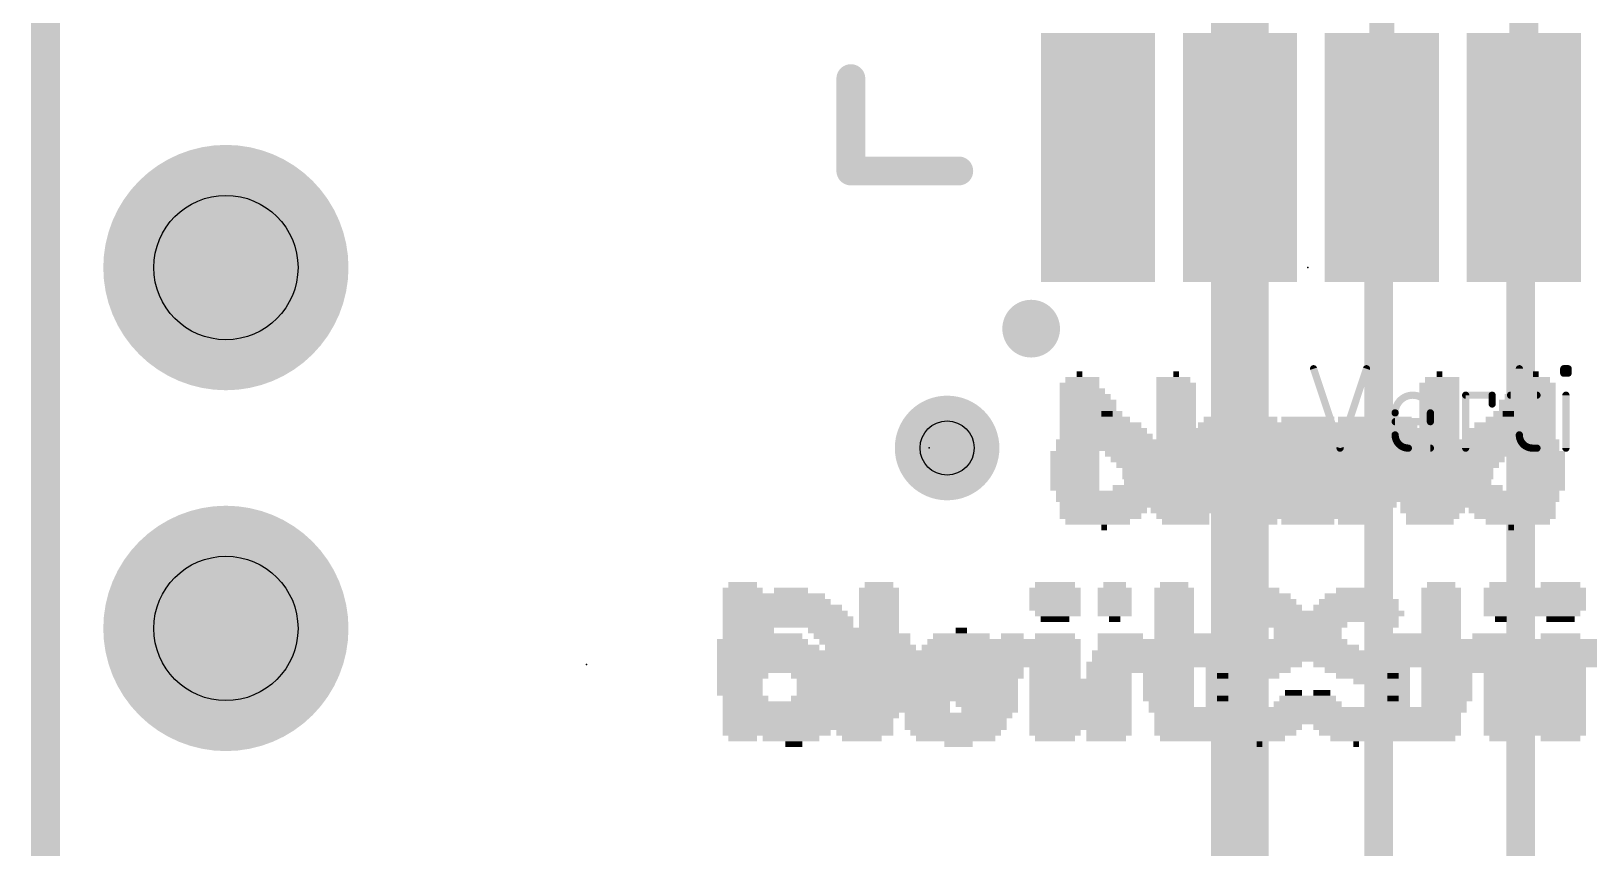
# Model space of a CAD drawing. Extents: x -33 to 53.6, y -8.2 to 46.5.
# Drawn here: x -0.1 to 10.87, y 7.35 to 13.09 of the extents above; entities that cross this region are included whole.
import ezdxf

# ---------------------------------------------------------------- set-up
doc = ezdxf.new("R2010")
doc.units = 0
for name, color, linetype in [('1', 12, 'CONTINUOUS'), ('16', 132, 'CONTINUOUS'), ('17', 110, 'CONTINUOUS'), ('18', 110, 'CONTINUOUS'), ('20', 31, 'CONTINUOUS'), ('21', 253, 'CONTINUOUS'), ('22', 253, 'CONTINUOUS'), ('23', 53, 'CONTINUOUS'), ('27', 253, 'CONTINUOUS'), ('29', 253, 'CONTINUOUS'), ('30', 253, 'CONTINUOUS'), ('31', 253, 'CONTINUOUS'), ('44', 253, 'CONTINUOUS'), ('51', 253, 'CONTINUOUS')]:
    doc.layers.add(name, color=color, linetype=linetype)

# ---------------------------------------------------------------- blocks, each defined once
blk = doc.blocks.new('RECT')
blk.add_solid([(-0.5, -0.5), (0.5, -0.5), (-0.5, 0.5), (0.5, 0.5)])
blk = doc.blocks.new('ROUNDP')
at = {"const_width": 0.5}
blk.add_lwpolyline([(0, -0.25, 1), (0, 0.25, 1), (0, -0.25)], format="xyb", dxfattribs=at)
blk = doc.blocks.new('ROUNDV')
at = {"const_width": 0.5}
blk.add_lwpolyline([(0, -0.25, 1), (0, 0.25, 1), (0, -0.25)], format="xyb", dxfattribs=at)

msp = doc.modelspace()

# ---------------------------------------------------------------- linework, layer by layer
at = {"layer": '1'}
for points, const_width in [([(0, 0), (0, 43.18)], 0.2032), ([(8.412, 12.205), (8.412, 14.762)], 0.4064), ([(9.412, 14.492), (9.412, 12.205)], 0.1778), ([(10.412, 12.205), (10.412, 14.222)], 0.2032), ([(8.412, 12.205), (8.412, 5.102)], 0.4064), ([(9.39, 12.183), (9.412, 12.205)], 0.2032), ([(10.39, 12.183), (10.412, 12.205)], 0.2032), ([(9.39, 5.08), (9.39, 12.183)], 0.2032), ([(10.39, 5.08), (10.39, 12.183)], 0.2032)]:
    msp.add_lwpolyline(points, dxfattribs=dict(at, const_width=const_width))
for points, const_width in [([(8.5136, 12.205, 1), (8.3104, 12.205)], 0.2032), ([(8.3104, 12.205, 1), (8.5136, 12.205)], 0.2032), ([(9.4479, 12.1691, 1), (9.3761, 12.2409)], 0.1016), ([(10.4479, 12.1691, 1), (10.3761, 12.2409)], 0.1016), ([(9.4408, 12.183, 1), (9.3392, 12.183)], 0.1016), ([(9.3541, 12.2189, 1), (9.4259, 12.1471)], 0.1016), ([(9.3676, 12.205, 1), (9.4565, 12.205)], 0.0889), ([(10.4408, 12.183, 1), (10.3392, 12.183)], 0.1016), ([(10.3541, 12.2189, 1), (10.4259, 12.1471)], 0.1016), ([(10.3612, 12.205, 1), (10.4628, 12.205)], 0.1016)]:
    msp.add_lwpolyline(points, format="xyb", dxfattribs=dict(at, const_width=const_width))
at = {"layer": '16', "const_width": 0.2032}
msp.add_lwpolyline([(0, 43.18), (0, 0)], dxfattribs=at)
at = {"layer": '20', "const_width": 0.2032}
msp.add_lwpolyline([(0, 43.18), (0, 0)], dxfattribs=at)
at = {"layer": '21', "const_width": 0.2032}
for points in [[(5.672, 12.76), (5.672, 12.11)], [(5.672, 12.11), (6.432, 12.11)]]:
    msp.add_lwpolyline(points, dxfattribs=at)
at = {"layer": '21'}
for points, const_width in [([(5.7228, 12.76, 1), (5.6212, 12.76)], 0.1016), ([(5.672, 12.1608, 1), (5.672, 12.0592)], 0.1016), ([(6.432, 12.0592, 1), (6.432, 12.1608)], 0.1016), ([(5.6212, 12.11, 1), (5.7228, 12.11)], 0.1016), ([(6.942, 10.8984, 1), (6.942, 11.1016, 1), (6.942, 10.8984)], 0.2032)]:
    msp.add_lwpolyline(points, format="xyb", dxfattribs=dict(at, const_width=const_width))
at = {"layer": '23'}
for p in [(8.89, 11.43), (6.223, 10.16), (3.81, 8.636)]:
    msp.add_point(p, dxfattribs=at)
at = {"layer": '27', "const_width": 0.0508}
for points in [[(8.9314, 10.7179), (9.1177, 10.1591)], [(9.1177, 10.1591), (9.3039, 10.7179)], [(10.3805, 10.7179), (10.3805, 10.2522)], [(10.6932, 10.6868), (10.6932, 10.7179)], [(10.6932, 10.7179), (10.7242, 10.7179)], [(10.7242, 10.6868), (10.6932, 10.6868)], [(10.7242, 10.7179), (10.7242, 10.6868)], [(10.0026, 10.1591), (10.0026, 10.5316)], [(10.0026, 10.5316), (10.1888, 10.5316)], [(10.1888, 10.5316), (10.1888, 10.4695)], [(10.3184, 10.5316), (10.5047, 10.5316)], [(10.7087, 10.1591), (10.7087, 10.5316)], [(9.5056, 10.2522), (9.5056, 10.4074)], [(9.7539, 10.4074), (9.7539, 10.3453)], [(9.7539, 10.3453), (9.5056, 10.3453)], [(9.7539, 10.1591), (9.5987, 10.1591)], [(10.4737, 10.1591), (10.5047, 10.1591)]]:
    msp.add_lwpolyline(points, dxfattribs=at)
at = {"layer": '27'}
for points, const_width in [([(8.9434, 10.7219, 1), (8.9194, 10.7139)], 0.0254), ([(9.316, 10.7139, 1), (9.2919, 10.7219)], 0.0254), ([(10.3932, 10.7179, 1), (10.3678, 10.7179)], 0.0254), ([(10.7059, 10.7179, 1), (10.6805, 10.7179)], 0.0254), ([(10.6932, 10.7306, 1), (10.6932, 10.7052)], 0.0254), ([(10.6932, 10.6995, 1), (10.6932, 10.6741)], 0.0254), ([(10.6805, 10.6868, 1), (10.7059, 10.6868)], 0.0254), ([(10.7369, 10.7179, 1), (10.7115, 10.7179)], 0.0254), ([(10.7115, 10.6868, 1), (10.7369, 10.6868)], 0.0254), ([(10.7242, 10.7052, 1), (10.7242, 10.7306)], 0.0254), ([(10.7242, 10.6741, 1), (10.7242, 10.6995)], 0.0254), ([(9.7539, 10.4074, 1), (9.5056, 10.4074)], 0.0508), ([(10.0153, 10.5316, 1), (9.9899, 10.5316)], 0.0254), ([(10.0026, 10.5443, 1), (10.0026, 10.5189)], 0.0254), ([(10.2015, 10.5316, 1), (10.1761, 10.5316)], 0.0254), ([(10.1888, 10.5189, 1), (10.1888, 10.5443)], 0.0254), ([(10.3184, 10.5443, 1), (10.3184, 10.5189)], 0.0254), ([(10.5047, 10.5189, 1), (10.5047, 10.5443)], 0.0254), ([(10.7214, 10.5316, 1), (10.696, 10.5316)], 0.0254), ([(9.5183, 10.4074, 1), (9.4929, 10.4074)], 0.0254), ([(9.7666, 10.4074, 1), (9.7412, 10.4074)], 0.0254), ([(10.1761, 10.4695, 1), (10.2015, 10.4695)], 0.0254), ([(9.4929, 10.4074, 1), (9.5183, 10.4074)], 0.0254), ([(9.5056, 10.358, 1), (9.5056, 10.3326)], 0.0254), ([(9.7412, 10.4074, 1), (9.7666, 10.4074)], 0.0254), ([(9.7412, 10.3453, 1), (9.7666, 10.3453)], 0.0254), ([(9.7539, 10.3326, 1), (9.7539, 10.358)], 0.0254), ([(9.5056, 10.2522, 0.4142), (9.5987, 10.1591)], 0.0508), ([(9.5183, 10.2522, 1), (9.4929, 10.2522)], 0.0254), ([(9.4929, 10.2522, 1), (9.5183, 10.2522)], 0.0254), ([(10.3805, 10.2522, 0.4142), (10.4737, 10.1591)], 0.0508), ([(10.3932, 10.2522, 1), (10.3678, 10.2522)], 0.0254), ([(10.3678, 10.2522, 1), (10.3932, 10.2522)], 0.0254), ([(9.1056, 10.1631, 1), (9.1297, 10.1551)], 0.0254), ([(9.1056, 10.1551, 1), (9.1297, 10.1631)], 0.0254), ([(9.5987, 10.1718, 1), (9.5987, 10.1464)], 0.0254), ([(9.5987, 10.1464, 1), (9.5987, 10.1718)], 0.0254), ([(9.7539, 10.1464, 1), (9.7539, 10.1718)], 0.0254), ([(9.9899, 10.1591, 1), (10.0153, 10.1591)], 0.0254), ([(10.4737, 10.1718, 1), (10.4737, 10.1464)], 0.0254), ([(10.4737, 10.1464, 1), (10.4737, 10.1718)], 0.0254), ([(10.5047, 10.1464, 1), (10.5047, 10.1718)], 0.0254), ([(10.696, 10.1591, 1), (10.7214, 10.1591)], 0.0254)]:
    msp.add_lwpolyline(points, format="xyb", dxfattribs=dict(at, const_width=const_width))
at = {"layer": '44'}
for centre, radius in [((1.27, 11.43), 0.508), ((6.35, 10.16), 0.1905), ((1.27, 8.89), 0.508)]:
    msp.add_circle(centre, radius, dxfattribs=at)
at = {"layer": '51', "const_width": 0.127}
msp.add_lwpolyline([(0, 0), (0, 43.18)], dxfattribs=at)

# ---------------------------------------------------------------- block references
at = {"layer": '1', "xscale": 0.6, "yscale": 1.55}
for p in [(7.412, 12.205), (8.412, 12.205), (9.412, 12.205), (10.412, 12.205)]:
    msp.add_blockref('RECT', p, dxfattribs=at)
at = {"layer": '17', "xscale": 1.524, "yscale": 1.524}
for p in [(1.27, 11.43), (1.27, 11.43), (1.27, 8.89), (1.27, 8.89)]:
    msp.add_blockref('ROUNDP', p, dxfattribs=at)
at = {"layer": '18', "xscale": 0.7366, "yscale": 0.7366}
msp.add_blockref('ROUNDV', (6.35, 10.16), dxfattribs=at)
msp.add_blockref('ROUNDV', (6.35, 10.16), dxfattribs=at)
at = {"layer": '21', "yscale": 0.04}
for p, xscale in [((7.303, 10.64), 0.24), ((7.283, 10.68), 0.04), ((7.943, 10.64), 0.24), ((7.963, 10.68), 0.04), ((7.283, 10.6), 0.28), ((7.303, 10.56), 0.32), ((7.323, 10.52), 0.36), ((7.963, 10.6), 0.28), ((7.963, 10.56), 0.28), ((7.963, 10.52), 0.28), ((7.343, 10.48), 0.4), ((7.343, 10.44), 0.4), ((7.963, 10.48), 0.28), ((7.963, 10.44), 0.28), ((7.363, 10.4), 0.44), ((7.383, 10.36), 0.48), ((7.403, 10.32), 0.52), ((7.963, 10.4), 0.28), ((7.963, 10.36), 0.28), ((7.963, 10.32), 0.28), ((8.643, 10.32), 0.6), ((8.523, 10.36), 0.2), ((8.803, 10.36), 0.2), ((9.363, 10.32), 0.6), ((9.203, 10.36), 0.2), ((9.503, 10.36), 0.24), ((10.303, 10.32), 0.48), ((10.323, 10.36), 0.36), ((10.303, 10.4), 0.08), ((7.403, 10.28), 0.52), ((7.423, 10.24), 0.56), ((7.443, 10.2), 0.6), ((7.963, 10.28), 0.28), ((7.963, 10.24), 0.28), ((7.963, 10.2), 0.28), ((8.583, 10.2), 0.72), ((8.603, 10.24), 0.68), ((8.623, 10.28), 0.64), ((9.383, 10.28), 0.64), ((9.403, 10.24), 0.68), ((9.423, 10.2), 0.72), ((10.303, 10.2), 0.72), ((10.303, 10.24), 0.64), ((10.303, 10.28), 0.56), ((7.283, 10.16), 0.28), ((7.283, 10.12), 0.28), ((7.283, 10.08), 0.28), ((7.623, 10.16), 0.32), ((7.623, 10.12), 0.32), ((7.803, 10.08), 0.6), ((7.963, 10.16), 0.28), ((7.963, 10.12), 0.28), ((8.563, 10.12), 0.76), ((8.323, 10.08), 0.28), ((8.583, 10.16), 0.72), ((8.803, 10.08), 0.28), ((9.423, 10.16), 0.72), ((9.443, 10.12), 0.76), ((9.203, 10.08), 0.28), ((9.683, 10.08), 0.28), ((10.063, 10.12), 0.32), ((10.043, 10.08), 0.28), ((10.303, 10.16), 0.72), ((10.543, 10.12), 0.32), ((10.563, 10.08), 0.28), ((7.283, 10.04), 0.28), ((7.283, 10), 0.28), ((7.823, 10.04), 0.56), ((7.843, 10), 0.52), ((8.323, 10.04), 0.28), ((8.303, 10), 0.24), ((8.803, 10.04), 0.28), ((8.803, 10), 0.28), ((9.203, 10.04), 0.28), ((9.183, 10), 0.24), ((9.683, 10.04), 0.28), ((9.683, 10), 0.28), ((10.043, 10.04), 0.28), ((10.043, 10), 0.28), ((10.563, 10.04), 0.28), ((10.563, 10), 0.28), ((7.283, 9.96), 0.28), ((7.283, 9.92), 0.28), ((7.283, 9.88), 0.28), ((7.843, 9.96), 0.52), ((7.863, 9.92), 0.48), ((7.883, 9.88), 0.44), ((8.323, 9.96), 0.28), ((8.323, 9.92), 0.28), ((8.563, 9.88), 0.76), ((8.803, 9.96), 0.28), ((8.803, 9.92), 0.28), ((9.183, 9.96), 0.24), ((9.183, 9.92), 0.24), ((9.183, 9.88), 0.24), ((9.683, 9.96), 0.28), ((9.683, 9.92), 0.28), ((9.683, 9.88), 0.28), ((10.043, 9.96), 0.28), ((10.043, 9.92), 0.28), ((10.103, 9.88), 0.32), ((10.543, 9.88), 0.32), ((10.563, 9.96), 0.28), ((10.563, 9.92), 0.28), ((7.283, 9.84), 0.28), ((7.283, 9.8), 0.28), ((7.283, 9.76), 0.28), ((7.903, 9.84), 0.4), ((7.923, 9.8), 0.36), ((7.923, 9.76), 0.36), ((8.583, 9.84), 0.72), ((8.583, 9.8), 0.72), ((8.603, 9.76), 0.68), ((9.183, 9.84), 0.24), ((9.183, 9.8), 0.24), ((9.183, 9.76), 0.24), ((9.683, 9.84), 0.28), ((9.683, 9.8), 0.28), ((9.683, 9.76), 0.28), ((10.303, 9.84), 0.72), ((10.303, 9.8), 0.72), ((10.303, 9.76), 0.64), ((7.283, 9.72), 0.28), ((7.283, 9.68), 0.28), ((7.283, 9.64), 0.2), ((7.943, 9.72), 0.32), ((7.943, 9.68), 0.24), ((7.963, 9.64), 0.2), ((8.623, 9.72), 0.64), ((8.643, 9.68), 0.6), ((8.523, 9.64), 0.2), ((8.803, 9.64), 0.2), ((9.183, 9.72), 0.24), ((9.183, 9.68), 0.24), ((9.203, 9.64), 0.2), ((9.683, 9.72), 0.28), ((9.703, 9.68), 0.24), ((9.683, 9.64), 0.2), ((10.303, 9.72), 0.56), ((10.303, 9.68), 0.48), ((10.303, 9.64), 0.32), ((10.323, 9.6), 0.04), ((5.25, 9.116), 0.48), ((5.25, 9.156), 0.24), ((7.15, 9.156), 0.28), ((7.15, 9.116), 0.28), ((7.15, 9.196), 0.2), ((7.53, 9.156), 0.24), ((7.53, 9.116), 0.24), ((7.53, 9.196), 0.16), ((9.23, 9.116), 0.44), ((9.23, 9.156), 0.28), ((9.83, 9.156), 0.28), ((9.83, 9.116), 0.28), ((9.83, 9.196), 0.2), ((10.71, 9.156), 0.28), ((10.71, 9.116), 0.28), ((10.71, 9.196), 0.2), ((5.25, 8.996), 0.8), ((5.25, 9.036), 0.72), ((5.25, 9.076), 0.56), ((7.15, 9.076), 0.28), ((7.15, 9.036), 0.28), ((7.17, 8.996), 0.24), ((7.53, 9.076), 0.24), ((7.53, 9.036), 0.24), ((7.53, 8.996), 0.24), ((9.23, 8.996), 0.68), ((9.23, 9.036), 0.6), ((9.25, 9.076), 0.56), ((9.83, 9.076), 0.28), ((9.83, 9.036), 0.28), ((9.83, 8.996), 0.28), ((10.71, 9.076), 0.28), ((10.71, 9.036), 0.28), ((10.69, 8.996), 0.24), ((4.95, 8.876), 0.36), ((5.25, 8.956), 0.88), ((5.25, 8.916), 0.88), ((5.55, 8.876), 0.36), ((7.15, 8.956), 0.12), ((7.53, 8.956), 0.08), ((9.01, 8.916), 0.32), ((8.99, 8.876), 0.28), ((9.21, 8.956), 0.64), ((9.41, 8.916), 0.24), ((9.41, 8.876), 0.16), ((9.83, 8.956), 0.28), ((9.83, 8.916), 0.28), ((9.83, 8.876), 0.28), ((10.71, 8.956), 0.12), ((4.89, 8.796), 0.32), ((4.93, 8.836), 0.32), ((5.57, 8.836), 0.32), ((5.61, 8.796), 0.32), ((5.97, 8.796), 0.24), ((5.99, 8.836), 0.2), ((6.41, 8.796), 0.24), ((6.41, 8.836), 0.16), ((6.81, 8.796), 0.24), ((6.81, 8.836), 0.16), ((7.15, 8.796), 0.28), ((7.15, 8.836), 0.2), ((7.51, 8.836), 0.2), ((7.53, 8.796), 0.24), ((8.13, 8.796), 0.48), ((8.13, 8.836), 0.32), ((8.99, 8.836), 0.28), ((9.01, 8.796), 0.32), ((9.83, 8.836), 0.28), ((10.01, 8.796), 0.64), ((10.15, 8.836), 0.2), ((10.71, 8.796), 0.28), ((10.71, 8.836), 0.2), ((4.87, 8.756), 0.28), ((4.87, 8.716), 0.28), ((4.87, 8.676), 0.28), ((5.63, 8.756), 0.28), ((5.63, 8.716), 0.28), ((5.63, 8.676), 0.28), ((5.99, 8.756), 0.28), ((5.99, 8.716), 0.28), ((5.99, 8.676), 0.28), ((6.39, 8.756), 0.28), ((6.39, 8.716), 0.28), ((6.41, 8.676), 0.32), ((6.81, 8.716), 0.32), ((6.79, 8.676), 0.28), ((6.83, 8.756), 0.28), ((7.15, 8.756), 0.28), ((7.15, 8.716), 0.28), ((7.15, 8.676), 0.28), ((7.53, 8.756), 0.24), ((7.53, 8.716), 0.24), ((7.53, 8.676), 0.24), ((8.11, 8.716), 0.6), ((8.11, 8.676), 0.6), ((8.13, 8.756), 0.56), ((9.05, 8.756), 0.4), ((9.15, 8.716), 0.52), ((9.19, 8.676), 0.6), ((10.03, 8.756), 0.68), ((10.05, 8.716), 0.72), ((10.05, 8.676), 0.72), ((10.71, 8.756), 0.28), ((10.71, 8.716), 0.28), ((10.71, 8.676), 0.28), ((4.87, 8.636), 0.28), ((4.87, 8.596), 0.28), ((4.87, 8.556), 0.28), ((5.63, 8.636), 0.28), ((5.63, 8.596), 0.28), ((5.63, 8.556), 0.28), ((6.03, 8.636), 0.28), ((6.03, 8.596), 0.28), ((6.41, 8.556), 0.96), ((6.39, 8.636), 0.36), ((6.55, 8.596), 0.68), ((6.79, 8.636), 0.28), ((7.15, 8.636), 0.28), ((7.15, 8.596), 0.28), ((7.15, 8.556), 0.28), ((7.53, 8.636), 0.24), ((7.53, 8.596), 0.24), ((7.53, 8.556), 0.24), ((7.89, 8.556), 0.32), ((8.09, 8.636), 0.64), ((7.93, 8.596), 0.32), ((8.27, 8.596), 0.2), ((8.29, 8.556), 0.08), ((9.25, 8.636), 0.64), ((9.29, 8.596), 0.56), ((9.35, 8.556), 0.52), ((10.07, 8.636), 0.76), ((10.07, 8.596), 0.76), ((9.85, 8.556), 0.32), ((10.31, 8.556), 0.28), ((10.71, 8.636), 0.28), ((10.71, 8.596), 0.28), ((10.71, 8.556), 0.28), ((4.87, 8.516), 0.28), ((4.87, 8.476), 0.28), ((4.89, 8.436), 0.32), ((5.59, 8.436), 0.28), ((5.63, 8.516), 0.28), ((5.63, 8.476), 0.28), ((6.39, 8.516), 0.92), ((6.41, 8.476), 0.88), ((6.41, 8.436), 0.88), ((7.15, 8.516), 0.28), ((7.15, 8.476), 0.28), ((7.15, 8.436), 0.28), ((7.53, 8.516), 0.24), ((7.53, 8.476), 0.24), ((7.53, 8.436), 0.24), ((7.87, 8.516), 0.28), ((7.87, 8.476), 0.28), ((7.87, 8.436), 0.28), ((8.99, 8.436), 0.12), ((9.41, 8.516), 0.4), ((9.47, 8.476), 0.28), ((9.47, 8.436), 0.28), ((9.83, 8.516), 0.28), ((9.83, 8.476), 0.28), ((9.83, 8.436), 0.28), ((10.35, 8.516), 0.28), ((10.35, 8.476), 0.28), ((10.35, 8.436), 0.28), ((10.71, 8.516), 0.28), ((10.71, 8.476), 0.28), ((10.71, 8.436), 0.28), ((4.93, 8.396), 0.32), ((4.97, 8.356), 0.4), ((5.55, 8.356), 0.44), ((5.57, 8.396), 0.32), ((6.39, 8.396), 0.84), ((6.19, 8.356), 0.36), ((6.61, 8.356), 0.4), ((7.15, 8.396), 0.28), ((7.15, 8.356), 0.28), ((7.53, 8.396), 0.24), ((7.53, 8.356), 0.24), ((7.89, 8.396), 0.32), ((7.93, 8.356), 0.32), ((8.27, 8.356), 0.2), ((8.29, 8.396), 0.08), ((8.99, 8.356), 0.28), ((8.99, 8.396), 0.2), ((9.47, 8.396), 0.28), ((9.47, 8.356), 0.28), ((9.83, 8.396), 0.28), ((9.83, 8.356), 0.28), ((10.35, 8.396), 0.28), ((10.35, 8.356), 0.28), ((10.71, 8.396), 0.28), ((10.71, 8.356), 0.28), ((5.37, 8.236), 0.96), ((6.19, 8.316), 0.36), ((6.21, 8.276), 0.32), ((6.19, 8.236), 0.28), ((6.61, 8.316), 0.32), ((6.61, 8.276), 0.32), ((6.61, 8.236), 0.32), ((7.15, 8.316), 0.28), ((7.15, 8.276), 0.28), ((7.15, 8.236), 0.28), ((7.53, 8.316), 0.24), ((7.53, 8.276), 0.24), ((7.53, 8.236), 0.24), ((8.09, 8.316), 0.64), ((8.11, 8.276), 0.6), ((8.11, 8.236), 0.6), ((9.23, 8.316), 0.76), ((9.21, 8.276), 0.72), ((9.23, 8.236), 0.68), ((9.83, 8.316), 0.28), ((9.83, 8.276), 0.28), ((9.83, 8.236), 0.28), ((10.35, 8.316), 0.28), ((10.35, 8.276), 0.28), ((10.35, 8.236), 0.28), ((10.71, 8.316), 0.28), ((10.71, 8.276), 0.28), ((10.71, 8.236), 0.28), ((5.39, 8.196), 0.92), ((5.25, 8.156), 0.56), ((5.25, 8.116), 0.4), ((5.71, 8.156), 0.28), ((5.73, 8.116), 0.16), ((6.19, 8.196), 0.28), ((6.19, 8.156), 0.2), ((6.21, 8.116), 0.16), ((6.61, 8.196), 0.24), ((6.61, 8.156), 0.24), ((6.61, 8.116), 0.16), ((7.15, 8.196), 0.28), ((7.15, 8.156), 0.28), ((7.15, 8.116), 0.2), ((7.53, 8.196), 0.24), ((7.53, 8.156), 0.24), ((7.51, 8.116), 0.2), ((8.13, 8.196), 0.56), ((8.15, 8.156), 0.44), ((8.13, 8.116), 0.32), ((9.23, 8.196), 0.6), ((9.23, 8.156), 0.52), ((9.23, 8.116), 0.36), ((9.83, 8.196), 0.28), ((9.83, 8.156), 0.28), ((9.83, 8.116), 0.2), ((10.35, 8.196), 0.28), ((10.33, 8.156), 0.24), ((10.35, 8.116), 0.2), ((10.71, 8.196), 0.28), ((10.71, 8.156), 0.28), ((10.71, 8.116), 0.2), ((5.27, 8.076), 0.12), ((9.23, 8.076), 0.04)]:
    msp.add_blockref('RECT', p, dxfattribs=dict(at, xscale=xscale))
for p in [(5.31, 8.316), (5.35, 8.276)]:
    msp.add_blockref('RECT', p, dxfattribs=at)
at = {"layer": '22', "yscale": 0.04, "rotation": 180}
for p, xscale in [((9.837, 10.64), 0.24), ((9.817, 10.68), 0.04), ((10.477, 10.64), 0.24), ((10.497, 10.68), 0.04), ((9.817, 10.6), 0.28), ((9.817, 10.56), 0.28), ((9.817, 10.52), 0.28), ((10.457, 10.52), 0.36), ((10.477, 10.56), 0.32), ((10.497, 10.6), 0.28), ((9.817, 10.48), 0.28), ((9.817, 10.44), 0.28), ((10.437, 10.48), 0.4), ((10.437, 10.44), 0.4), ((7.477, 10.32), 0.48), ((7.457, 10.36), 0.36), ((7.477, 10.4), 0.08), ((8.417, 10.32), 0.6), ((8.277, 10.36), 0.24), ((8.577, 10.36), 0.2), ((9.137, 10.32), 0.6), ((8.977, 10.36), 0.2), ((9.257, 10.36), 0.2), ((9.817, 10.4), 0.28), ((9.817, 10.36), 0.28), ((9.817, 10.32), 0.28), ((10.377, 10.32), 0.52), ((10.397, 10.36), 0.48), ((10.417, 10.4), 0.44), ((7.477, 10.2), 0.72), ((7.477, 10.24), 0.64), ((7.477, 10.28), 0.56), ((8.357, 10.2), 0.72), ((8.377, 10.24), 0.68), ((8.397, 10.28), 0.64), ((9.157, 10.28), 0.64), ((9.177, 10.24), 0.68), ((9.197, 10.2), 0.72), ((9.817, 10.28), 0.28), ((9.817, 10.24), 0.28), ((9.817, 10.2), 0.28), ((10.337, 10.2), 0.6), ((10.357, 10.24), 0.56), ((10.377, 10.28), 0.52), ((7.237, 10.12), 0.32), ((7.217, 10.08), 0.28), ((7.477, 10.16), 0.72), ((7.717, 10.12), 0.32), ((7.737, 10.08), 0.28), ((8.337, 10.12), 0.76), ((8.097, 10.08), 0.28), ((8.357, 10.16), 0.72), ((8.577, 10.08), 0.28), ((9.197, 10.16), 0.72), ((9.217, 10.12), 0.76), ((8.977, 10.08), 0.28), ((9.457, 10.08), 0.28), ((9.817, 10.16), 0.28), ((9.817, 10.12), 0.28), ((9.977, 10.08), 0.6), ((10.157, 10.16), 0.32), ((10.157, 10.12), 0.32), ((10.497, 10.16), 0.28), ((10.497, 10.12), 0.28), ((10.497, 10.08), 0.28), ((7.217, 10.04), 0.28), ((7.217, 10), 0.28), ((7.737, 10.04), 0.28), ((7.737, 10), 0.28), ((8.097, 10.04), 0.28), ((8.097, 10), 0.28), ((8.577, 10.04), 0.28), ((8.597, 10), 0.24), ((8.977, 10.04), 0.28), ((8.977, 10), 0.28), ((9.457, 10.04), 0.28), ((9.477, 10), 0.24), ((9.957, 10.04), 0.56), ((9.937, 10), 0.52), ((10.497, 10.04), 0.28), ((10.497, 10), 0.28), ((7.217, 9.96), 0.28), ((7.217, 9.92), 0.28), ((7.237, 9.88), 0.32), ((7.677, 9.88), 0.32), ((7.737, 9.96), 0.28), ((7.737, 9.92), 0.28), ((8.097, 9.96), 0.28), ((8.097, 9.92), 0.28), ((8.097, 9.88), 0.28), ((8.597, 9.96), 0.24), ((8.597, 9.92), 0.24), ((8.597, 9.88), 0.24), ((8.977, 9.96), 0.28), ((8.977, 9.92), 0.28), ((9.217, 9.88), 0.76), ((9.457, 9.96), 0.28), ((9.457, 9.92), 0.28), ((9.937, 9.96), 0.52), ((9.917, 9.92), 0.48), ((9.897, 9.88), 0.44), ((10.497, 9.96), 0.28), ((10.497, 9.92), 0.28), ((10.497, 9.88), 0.28), ((7.477, 9.84), 0.72), ((7.477, 9.8), 0.72), ((7.477, 9.76), 0.64), ((8.097, 9.84), 0.28), ((8.097, 9.8), 0.28), ((8.097, 9.76), 0.28), ((8.597, 9.84), 0.24), ((8.597, 9.8), 0.24), ((8.597, 9.76), 0.24), ((9.197, 9.84), 0.72), ((9.197, 9.8), 0.72), ((9.177, 9.76), 0.68), ((9.877, 9.84), 0.4), ((9.857, 9.8), 0.36), ((9.857, 9.76), 0.36), ((10.497, 9.84), 0.28), ((10.497, 9.8), 0.28), ((10.497, 9.76), 0.28), ((7.477, 9.72), 0.56), ((7.477, 9.68), 0.48), ((7.477, 9.64), 0.32), ((8.097, 9.72), 0.28), ((8.077, 9.68), 0.24), ((8.097, 9.64), 0.2), ((8.597, 9.72), 0.24), ((8.597, 9.68), 0.24), ((8.577, 9.64), 0.2), ((9.157, 9.72), 0.64), ((9.137, 9.68), 0.6), ((8.977, 9.64), 0.2), ((9.257, 9.64), 0.2), ((9.837, 9.72), 0.32), ((9.837, 9.68), 0.24), ((9.817, 9.64), 0.2), ((10.497, 9.72), 0.28), ((10.497, 9.68), 0.28), ((10.497, 9.64), 0.2), ((7.457, 9.6), 0.04), ((4.91, 9.156), 0.28), ((4.91, 9.116), 0.28), ((4.91, 9.196), 0.2), ((5.87, 9.156), 0.28), ((5.87, 9.116), 0.28), ((5.87, 9.196), 0.2), ((7.07, 9.156), 0.28), ((7.07, 9.116), 0.28), ((7.07, 9.196), 0.2), ((7.95, 9.156), 0.28), ((7.95, 9.116), 0.28), ((7.95, 9.196), 0.2), ((8.55, 9.116), 0.44), ((8.55, 9.156), 0.28), ((10.25, 9.156), 0.24), ((10.25, 9.116), 0.24), ((10.25, 9.196), 0.16), ((10.63, 9.156), 0.28), ((10.63, 9.116), 0.28), ((10.63, 9.196), 0.2), ((4.91, 9.076), 0.28), ((4.91, 9.036), 0.28), ((4.91, 8.996), 0.28), ((5.87, 9.076), 0.28), ((5.87, 9.036), 0.28), ((5.87, 8.996), 0.28), ((7.07, 9.076), 0.28), ((7.07, 9.036), 0.28), ((7.09, 8.996), 0.24), ((7.95, 9.076), 0.28), ((7.95, 9.036), 0.28), ((7.95, 8.996), 0.28), ((8.55, 8.996), 0.68), ((8.53, 9.076), 0.56), ((8.55, 9.036), 0.6), ((10.25, 9.076), 0.24), ((10.25, 9.036), 0.24), ((10.25, 8.996), 0.24), ((10.63, 9.076), 0.28), ((10.63, 9.036), 0.28), ((10.61, 8.996), 0.24), ((4.91, 8.956), 0.28), ((4.91, 8.916), 0.28), ((4.91, 8.876), 0.28), ((5.87, 8.956), 0.28), ((5.87, 8.916), 0.28), ((5.87, 8.876), 0.28), ((6.45, 8.876), 0.08), ((7.07, 8.956), 0.12), ((7.95, 8.956), 0.28), ((7.95, 8.916), 0.28), ((7.95, 8.876), 0.28), ((8.57, 8.956), 0.64), ((8.37, 8.916), 0.24), ((8.37, 8.876), 0.16), ((8.77, 8.916), 0.32), ((8.79, 8.876), 0.28), ((10.25, 8.956), 0.08), ((10.63, 8.956), 0.12), ((4.91, 8.836), 0.28), ((5.07, 8.796), 0.6), ((5.21, 8.836), 0.24), ((5.87, 8.836), 0.28), ((5.87, 8.796), 0.28), ((6.45, 8.796), 0.48), ((6.45, 8.836), 0.4), ((7.07, 8.796), 0.28), ((7.07, 8.836), 0.2), ((7.77, 8.796), 0.64), ((7.63, 8.836), 0.2), ((7.95, 8.836), 0.28), ((8.77, 8.796), 0.32), ((8.79, 8.836), 0.28), ((9.65, 8.796), 0.48), ((9.65, 8.836), 0.32), ((10.25, 8.796), 0.24), ((10.27, 8.836), 0.2), ((10.63, 8.796), 0.28), ((10.63, 8.836), 0.2), ((10.97, 8.796), 0.24), ((5.11, 8.756), 0.68), ((5.13, 8.716), 0.72), ((5.13, 8.676), 0.72), ((5.87, 8.756), 0.28), ((5.87, 8.716), 0.28), ((5.87, 8.676), 0.28), ((6.45, 8.716), 0.64), ((6.47, 8.676), 0.68), ((6.47, 8.756), 0.6), ((7.07, 8.756), 0.28), ((7.07, 8.716), 0.28), ((7.07, 8.676), 0.28), ((7.73, 8.716), 0.72), ((7.73, 8.676), 0.72), ((7.75, 8.756), 0.68), ((8.59, 8.676), 0.6), ((8.63, 8.716), 0.52), ((8.73, 8.756), 0.4), ((9.65, 8.756), 0.56), ((9.67, 8.716), 0.6), ((9.67, 8.676), 0.6), ((10.25, 8.756), 0.24), ((10.25, 8.716), 0.24), ((10.25, 8.676), 0.24), ((10.63, 8.756), 0.28), ((10.63, 8.716), 0.28), ((10.63, 8.676), 0.28), ((10.95, 8.756), 0.28), ((10.97, 8.716), 0.32), ((10.99, 8.676), 0.28), ((5.15, 8.636), 0.76), ((5.15, 8.596), 0.76), ((4.93, 8.556), 0.32), ((5.39, 8.556), 0.28), ((5.87, 8.636), 0.28), ((5.87, 8.596), 0.28), ((5.87, 8.556), 0.28), ((6.47, 8.636), 0.76), ((6.23, 8.596), 0.28), ((6.23, 8.556), 0.28), ((6.69, 8.596), 0.32), ((6.71, 8.556), 0.28), ((7.07, 8.636), 0.28), ((7.07, 8.596), 0.28), ((7.07, 8.556), 0.28), ((7.71, 8.636), 0.76), ((7.71, 8.596), 0.76), ((7.47, 8.556), 0.28), ((7.93, 8.556), 0.32), ((8.43, 8.556), 0.52), ((8.53, 8.636), 0.64), ((8.49, 8.596), 0.56), ((9.69, 8.636), 0.64), ((9.51, 8.596), 0.2), ((9.49, 8.556), 0.08), ((9.85, 8.596), 0.32), ((9.89, 8.556), 0.32), ((10.25, 8.636), 0.24), ((10.25, 8.596), 0.24), ((10.25, 8.556), 0.24), ((10.63, 8.636), 0.28), ((10.63, 8.596), 0.28), ((10.63, 8.556), 0.28), ((10.99, 8.636), 0.28), ((4.91, 8.516), 0.28), ((4.91, 8.476), 0.28), ((4.91, 8.436), 0.28), ((5.43, 8.516), 0.28), ((5.43, 8.476), 0.28), ((5.43, 8.436), 0.28), ((5.87, 8.516), 0.28), ((5.87, 8.476), 0.28), ((5.87, 8.436), 0.28), ((6.47, 8.516), 0.76), ((6.49, 8.476), 0.72), ((6.49, 8.436), 0.72), ((7.07, 8.516), 0.28), ((7.07, 8.476), 0.28), ((7.07, 8.436), 0.28), ((7.43, 8.516), 0.28), ((7.43, 8.476), 0.28), ((7.43, 8.436), 0.28), ((7.95, 8.516), 0.28), ((7.95, 8.476), 0.28), ((7.95, 8.436), 0.28), ((8.37, 8.516), 0.4), ((8.31, 8.476), 0.28), ((8.31, 8.436), 0.28), ((8.79, 8.436), 0.12), ((9.91, 8.516), 0.28), ((9.91, 8.476), 0.28), ((9.91, 8.436), 0.28), ((10.25, 8.516), 0.24), ((10.25, 8.476), 0.24), ((10.25, 8.436), 0.24), ((10.63, 8.516), 0.28), ((10.63, 8.476), 0.28), ((10.63, 8.436), 0.28), ((4.93, 8.396), 0.32), ((5.15, 8.356), 0.76), ((5.39, 8.396), 0.28), ((5.87, 8.396), 0.28), ((5.87, 8.356), 0.28), ((6.53, 8.396), 0.64), ((6.71, 8.356), 0.28), ((7.07, 8.396), 0.28), ((7.07, 8.356), 0.28), ((7.43, 8.396), 0.28), ((7.43, 8.356), 0.28), ((7.95, 8.396), 0.28), ((7.95, 8.356), 0.28), ((8.31, 8.396), 0.28), ((8.31, 8.356), 0.28), ((8.79, 8.356), 0.28), ((8.79, 8.396), 0.2), ((9.51, 8.356), 0.2), ((9.49, 8.396), 0.08), ((9.85, 8.356), 0.32), ((9.89, 8.396), 0.32), ((10.25, 8.396), 0.24), ((10.25, 8.356), 0.24), ((10.63, 8.396), 0.28), ((10.63, 8.356), 0.28), ((5.15, 8.316), 0.76), ((5.13, 8.276), 0.72), ((5.13, 8.236), 0.72), ((5.81, 8.316), 0.4), ((5.81, 8.276), 0.4), ((5.79, 8.236), 0.36), ((6.45, 8.236), 0.64), ((6.25, 8.316), 0.16), ((6.49, 8.276), 0.64), ((6.67, 8.316), 0.36), ((7.07, 8.316), 0.28), ((7.07, 8.276), 0.28), ((7.07, 8.236), 0.28), ((7.43, 8.316), 0.28), ((7.43, 8.276), 0.28), ((7.43, 8.236), 0.28), ((7.95, 8.316), 0.28), ((7.95, 8.276), 0.28), ((7.95, 8.236), 0.28), ((8.55, 8.316), 0.76), ((8.57, 8.276), 0.72), ((8.55, 8.236), 0.68), ((9.69, 8.316), 0.64), ((9.67, 8.276), 0.6), ((9.67, 8.236), 0.6), ((10.25, 8.316), 0.24), ((10.25, 8.276), 0.24), ((10.25, 8.236), 0.24), ((10.63, 8.316), 0.28), ((10.63, 8.276), 0.28), ((10.63, 8.236), 0.28), ((5.11, 8.196), 0.68), ((5.07, 8.156), 0.6), ((4.91, 8.116), 0.2), ((5.21, 8.116), 0.24), ((5.79, 8.196), 0.36), ((5.79, 8.156), 0.36), ((5.75, 8.116), 0.28), ((6.45, 8.196), 0.64), ((6.43, 8.156), 0.6), ((6.43, 8.116), 0.44), ((7.07, 8.196), 0.28), ((7.07, 8.156), 0.28), ((7.07, 8.116), 0.2), ((7.43, 8.196), 0.28), ((7.45, 8.156), 0.24), ((7.43, 8.116), 0.2), ((7.95, 8.196), 0.28), ((7.95, 8.156), 0.28), ((7.95, 8.116), 0.2), ((8.55, 8.196), 0.6), ((8.55, 8.156), 0.52), ((8.55, 8.116), 0.36), ((9.65, 8.196), 0.56), ((9.63, 8.156), 0.44), ((9.65, 8.116), 0.32), ((10.25, 8.196), 0.24), ((10.25, 8.156), 0.24), ((10.27, 8.116), 0.2), ((10.63, 8.196), 0.28), ((10.63, 8.156), 0.28), ((10.63, 8.116), 0.2), ((6.43, 8.076), 0.2), ((8.55, 8.076), 0.04)]:
    msp.add_blockref('RECT', p, dxfattribs=dict(at, xscale=xscale))
at = {"layer": '29'}
for name, p, xscale, yscale in [('RECT', (7.412, 12.205), 0.8032, 1.7532), ('RECT', (8.412, 12.205), 0.8032, 1.7532), ('RECT', (9.412, 12.205), 0.8032, 1.7532), ('RECT', (10.412, 12.205), 0.8032, 1.7532), ('ROUNDP', (1.27, 11.43), 1.7272, 1.7272), ('ROUNDP', (1.27, 8.89), 1.7272, 1.7272)]:
    msp.add_blockref(name, p, dxfattribs=dict(at, xscale=xscale, yscale=yscale))
at = {"layer": '30', "xscale": 1.7272, "yscale": 1.7272}
for p in [(1.27, 11.43), (1.27, 8.89)]:
    msp.add_blockref('ROUNDP', p, dxfattribs=at)
at = {"layer": '31', "xscale": 0.6, "yscale": 1.55}
for p in [(7.412, 12.205), (8.412, 12.205), (9.412, 12.205), (10.412, 12.205)]:
    msp.add_blockref('RECT', p, dxfattribs=at)

doc.saveas('drawing.dxf')
